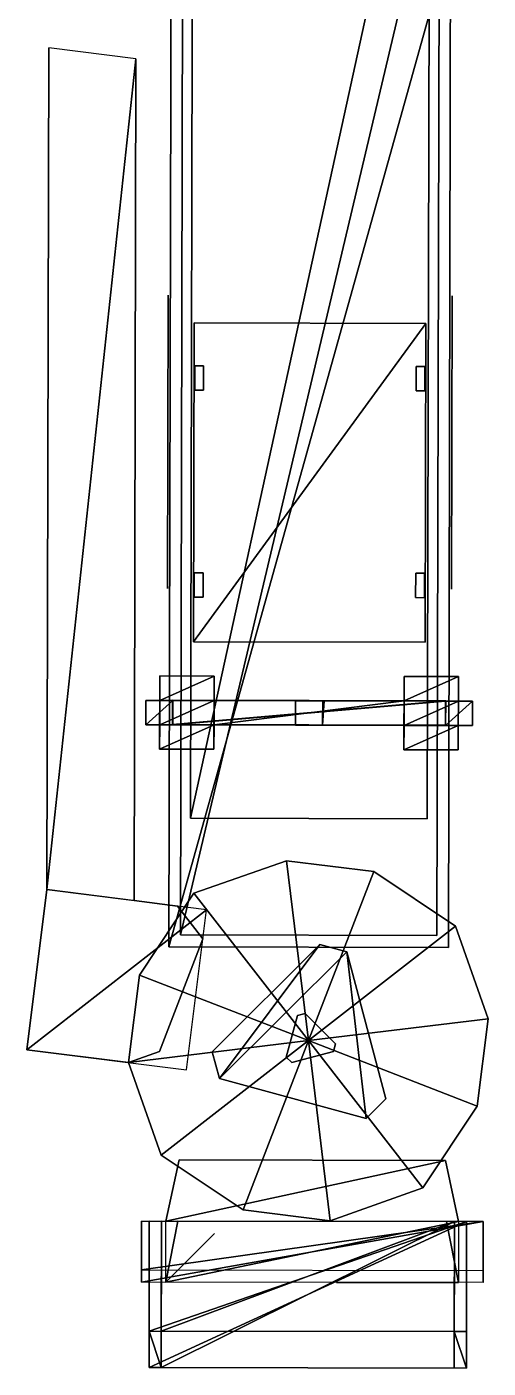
# Model space of a CAD drawing. Header units: millimetres. Extents: x -39 to 131, y -304 to 0.
# Drawn here: x -29.82 to -26.04, y -239.48 to -228.5 of the extents above; entities that cross this region are included whole.
import ezdxf

# ---------------------------------------------------------------- set-up
doc = ezdxf.new("R2010")
doc.units = ezdxf.units.MM
for name, color, linetype in [('MESH100', 7, 'Continuous'), ('MESH101', 7, 'Continuous'), ('MESH102', 7, 'Continuous'), ('MESH149', 7, 'Continuous'), ('MESH150', 7, 'Continuous'), ('MESH177', 7, 'Continuous'), ('MESH178', 7, 'Continuous'), ('MESH21', 7, 'Continuous'), ('MESH22', 7, 'Continuous'), ('MESH243', 7, 'Continuous'), ('MESH244', 7, 'Continuous'), ('MESH245', 7, 'Continuous'), ('MESH246', 7, 'Continuous'), ('MESH247', 7, 'Continuous'), ('MESH248', 7, 'Continuous'), ('MESH388', 7, 'Continuous'), ('MESH389', 7, 'Continuous'), ('MESH390', 7, 'Continuous'), ('MESH391', 7, 'Continuous'), ('MESH392', 7, 'Continuous'), ('MESH393', 7, 'Continuous'), ('MESH394', 7, 'Continuous'), ('MESH395', 7, 'Continuous'), ('MESH396', 7, 'Continuous'), ('MESH447', 7, 'Continuous'), ('MESH448', 7, 'Continuous'), ('MESH515', 7, 'Continuous'), ('MESH516', 7, 'Continuous'), ('MESH517', 7, 'Continuous'), ('MESH518', 7, 'Continuous'), ('MESH519', 7, 'Continuous'), ('MESH520', 7, 'Continuous'), ('MESH97', 7, 'Continuous'), ('MESH98', 7, 'Continuous'), ('MESH99', 7, 'Continuous'), ('TUNNEL2119', 7, 'Continuous'), ('TUNNEL3131', 7, 'Continuous')]:
    doc.layers.add(name, color=color, linetype=linetype)

msp = doc.modelspace()

# ---------------------------------------------------------------- meshes
at = {"layer": 'MESH100'}
mesh = msp.add_polyface(dxfattribs=at)
corners = [(-26.286, -238.277, 5.432), (-26.286, -238.777, 5.432), (-28.686, -238.773, 5.432), (-28.686, -238.273, 5.432)]
mesh.append_faces([[corners[k] for k in face] for face in [(0, 1, 2), (0, 2, 3)]])
at = {"layer": 'MESH101'}
mesh = msp.add_polyface(dxfattribs=at)
corners = [(-26.086, -238.277, 5.632), (-26.086, -238.277, 3.132), (-28.886, -238.273, 3.132), (-26.086, -238.277, 5.632), (-26.086, -238.777, 3.132), (-26.086, -238.277, 3.132), (-26.086, -238.777, 5.632), (-26.086, -238.277, 3.132), (-26.086, -238.777, 3.132), (-28.886, -238.773, 3.132), (-28.886, -238.273, 3.132), (-28.886, -238.273, 3.132), (-28.886, -238.773, 3.132), (-28.886, -238.773, 5.632), (-28.886, -238.273, 5.632), (-28.886, -238.273, 5.632), (-26.086, -238.277, 5.632), (-28.886, -238.273, 5.632), (-28.886, -238.673, 5.632), (-26.086, -238.677, 5.632)]
mesh.append_faces([[corners[k] for k in face] for face in [(0, 1, 2), (3, 4, 5), (3, 6, 4), (7, 8, 9), (7, 9, 10), (11, 12, 13), (11, 13, 14), (0, 2, 15), (16, 17, 18), (16, 18, 19)]])
at = {"layer": 'MESH102'}
mesh = msp.add_polyface(dxfattribs=at)
corners = [(-26.286, -238.277, 5.532), (-26.395, -237.777, 5.532), (-28.686, -238.273, 5.532), (-26.395, -237.777, 5.532), (-26.286, -238.277, 5.532), (-26.286, -238.277, 3.232), (-26.395, -237.777, 3.232), (-26.286, -238.277, 3.232), (-28.686, -238.273, 3.232), (-26.395, -237.777, 3.232), (-28.575, -237.773, 3.232), (-28.575, -237.773, 3.232), (-28.686, -238.273, 3.232), (-28.686, -238.273, 5.532), (-28.575, -237.773, 5.532), (-28.575, -237.773, 5.532)]
mesh.append_faces([[corners[k] for k in face] for face in [(0, 1, 2), (3, 4, 5), (3, 5, 6), (7, 8, 9), (9, 8, 10), (11, 12, 13), (11, 13, 14), (1, 15, 2)]])
at = {"layer": 'MESH149'}
mesh = msp.add_polyface(dxfattribs=at)
corners = [(-27.295, -236.823, 5.945), (-27.312, -236.885, 5.945), (-27.295, -236.823, 5.703), (-27.312, -236.885, 5.703), (-27.312, -236.885, 5.945), (-27.652, -236.976, 5.945), (-27.312, -236.885, 5.703), (-27.652, -236.976, 5.703), (-27.698, -236.93, 5.703), (-27.652, -236.976, 5.703), (-27.652, -236.976, 5.945), (-27.698, -236.93, 5.945), (-27.606, -236.59, 5.703), (-27.698, -236.93, 5.703), (-27.698, -236.93, 5.945), (-27.606, -236.59, 5.945), (-27.543, -236.573, 5.945), (-27.606, -236.59, 5.703), (-27.606, -236.59, 5.945), (-27.543, -236.573, 5.703), (-27.543, -236.573, 5.945), (-27.295, -236.823, 5.703), (-27.543, -236.573, 5.703), (-27.295, -236.823, 5.945)]
mesh.append_faces([[corners[k] for k in face] for face in [(0, 1, 2), (2, 1, 3), (4, 5, 6), (5, 7, 6), (8, 9, 10), (8, 10, 11), (12, 13, 14), (12, 14, 15), (16, 17, 18), (16, 19, 17), (20, 21, 22), (20, 23, 21)]])
at = {"layer": 'MESH150'}
mesh = msp.add_polyface(dxfattribs=at)
corners = [(-26.883, -237.272, 5.933), (-27.203, -236.069, 5.933), (-27.045, -237.432, 5.933), (-27.203, -236.069, 6.683), (-26.883, -237.272, 5.933), (-27.203, -236.069, 5.933), (-26.883, -237.272, 6.683), (-26.883, -237.272, 6.683), (-27.203, -236.069, 6.683), (-27.045, -237.432, 6.683), (-27.045, -237.432, 6.683), (-27.203, -236.069, 6.683), (-28.246, -237.107, 6.683), (-27.203, -236.069, 6.683), (-27.423, -236.009, 6.683), (-28.246, -237.107, 6.683), (-27.203, -236.069, 6.683), (-27.423, -236.009, 5.933), (-27.423, -236.009, 6.683), (-27.203, -236.069, 5.933), (-27.203, -236.069, 5.933), (-27.423, -236.009, 5.933), (-28.246, -237.107, 5.933), (-27.423, -236.009, 5.933), (-28.305, -236.887, 5.933), (-28.246, -237.107, 5.933), (-27.423, -236.009, 6.683), (-27.423, -236.009, 5.933), (-28.305, -236.887, 5.933), (-28.305, -236.887, 6.683), (-28.305, -236.887, 5.933), (-28.246, -237.107, 6.683), (-28.305, -236.887, 6.683), (-28.246, -237.107, 5.933), (-28.246, -237.107, 6.683), (-28.246, -237.107, 5.933), (-27.045, -237.432, 5.933), (-27.045, -237.432, 5.933), (-27.203, -236.069, 5.933), (-27.045, -237.432, 6.683), (-27.045, -237.432, 6.683), (-27.045, -237.432, 5.933), (-26.883, -237.272, 5.933), (-26.883, -237.272, 6.683), (-27.423, -236.009, 6.683), (-28.305, -236.887, 6.683)]
mesh.append_faces([[corners[k] for k in face] for face in [(0, 1, 2), (3, 4, 5), (3, 6, 4), (7, 8, 9), (10, 11, 12), (13, 14, 15), (16, 17, 18), (16, 19, 17), (20, 21, 22), (23, 24, 25), (26, 27, 28), (26, 28, 29), (30, 31, 32), (30, 33, 31), (34, 35, 36), (37, 38, 25), (39, 34, 36), (40, 41, 42), (40, 42, 43), (44, 45, 12)]])
at = {"layer": 'MESH177'}
mesh = msp.add_polyface(dxfattribs=at)
corners = [(-26.223, -239.477, 5.432), (-26.323, -239.177, 3.232), (-26.223, -239.177, 3.232), (-26.323, -239.477, 5.432), (-26.321, -238.277, 3.332), (-26.323, -239.177, 3.232), (-26.323, -239.477, 5.432), (-26.321, -238.277, 3.332), (-28.723, -239.173, 3.232), (-26.323, -239.177, 3.232), (-28.721, -238.273, 3.332), (-28.721, -238.273, 3.332), (-28.723, -239.473, 5.432), (-28.723, -239.173, 3.232), (-28.721, -238.273, 5.532), (-28.723, -239.473, 5.432), (-28.721, -238.273, 3.332), (-26.321, -238.277, 5.532), (-28.723, -239.473, 5.432), (-28.721, -238.273, 5.532), (-26.323, -239.477, 5.432), (-26.321, -238.277, 3.332), (-26.323, -239.477, 5.432), (-26.321, -238.277, 5.532), (-28.723, -239.473, 5.432), (-28.823, -239.173, 3.232), (-28.723, -239.173, 3.232), (-28.823, -239.473, 5.432), (-28.823, -239.173, 3.232), (-28.723, -239.473, 5.432)]
mesh.append_faces([[corners[k] for k in face] for face in [(0, 1, 2), (3, 1, 0), (4, 5, 6), (7, 8, 9), (7, 10, 8), (11, 12, 13), (14, 15, 16), (17, 18, 19), (17, 20, 18), (21, 22, 23), (24, 25, 26), (27, 28, 29)]])
at = {"layer": 'MESH178'}
mesh = msp.add_polyface(dxfattribs=at)
corners = [(-28.823, -239.473, 5.532), (-26.223, -239.477, 5.432), (-26.223, -239.477, 5.532), (-28.823, -239.473, 5.532), (-28.823, -239.473, 5.432), (-26.223, -239.477, 5.432), (-26.221, -238.277, 5.632), (-28.823, -239.473, 5.532), (-26.223, -239.477, 5.532), (-28.821, -238.273, 5.632), (-28.821, -238.273, 5.632), (-28.821, -238.273, 3.232), (-28.823, -239.473, 5.532), (-28.821, -238.273, 3.232), (-28.823, -239.173, 3.132), (-28.823, -239.473, 5.532), (-26.221, -238.277, 3.232), (-28.823, -239.173, 3.132), (-28.821, -238.273, 3.232), (-26.221, -238.277, 3.232), (-26.223, -239.177, 3.132), (-28.823, -239.173, 3.132), (-26.221, -238.277, 3.232), (-26.223, -239.477, 5.532), (-26.223, -239.177, 3.132), (-26.221, -238.277, 5.632), (-26.223, -239.477, 5.532), (-26.221, -238.277, 3.232), (-28.823, -239.173, 3.232), (-28.823, -239.173, 3.132), (-26.223, -239.177, 3.132), (-26.223, -239.177, 3.232)]
mesh.append_faces([[corners[k] for k in face] for face in [(0, 1, 2), (3, 4, 5), (6, 7, 8), (6, 9, 7), (10, 11, 12), (13, 14, 15), (16, 17, 18), (19, 20, 21), (22, 23, 24), (25, 26, 27), (28, 29, 30), (28, 30, 31)]])
at = {"layer": 'MESH21'}
mesh = msp.add_polyface(dxfattribs=at)
corners = [(-26.34, -230.699, 5.149), (-26.345, -233.099, 5.149), (-26.345, -233.099, 3.666), (-26.34, -230.699, 3.666)]
mesh.append_faces([[corners[k] for k in face] for face in [(0, 1, 2), (0, 2, 3)]])
at = {"layer": 'MESH22'}
mesh = msp.add_polyface(dxfattribs=at)
corners = [(-28.667, -230.694, 3.666), (-28.673, -233.094, 5.149), (-28.667, -230.694, 5.149), (-28.673, -233.094, 3.666)]
mesh.append_faces([[corners[k] for k in face] for face in [(0, 1, 2), (0, 3, 1)]])
at = {"layer": 'MESH243'}
mesh = msp.add_polyface(dxfattribs=at)
corners = [(-26.044, -236.618, 3.132), (-27.517, -236.796, 3.132), (-26.312, -235.858, 3.132), (-26.133, -237.332, 3.132), (-26.044, -236.618, 5.7), (-26.133, -237.332, 3.132), (-26.044, -236.618, 3.132), (-26.133, -237.332, 5.7), (-26.044, -236.618, 5.7), (-27.517, -236.796, 5.7), (-26.133, -237.332, 5.7), (-26.312, -235.858, 5.7), (-26.312, -235.858, 5.7), (-26.044, -236.618, 5.7), (-26.044, -236.618, 3.132), (-26.312, -235.858, 3.132), (-26.312, -235.858, 5.7), (-26.312, -235.858, 3.132), (-26.982, -235.412, 3.132), (-26.982, -235.412, 3.132), (-27.696, -235.323, 3.132), (-28.455, -235.59, 3.132), (-28.902, -236.26, 3.132), (-28.991, -236.975, 3.132), (-28.723, -237.734, 3.132), (-28.053, -238.18, 3.132), (-27.339, -238.27, 3.132), (-28.053, -238.18, 5.7), (-28.053, -238.18, 3.132), (-27.339, -238.27, 3.132), (-28.723, -237.734, 5.7), (-28.053, -238.18, 3.132), (-28.053, -238.18, 5.7), (-28.723, -237.734, 3.132), (-28.991, -236.975, 3.132), (-28.723, -237.734, 3.132), (-28.723, -237.734, 5.7), (-28.991, -236.975, 3.132), (-28.723, -237.734, 5.7), (-28.991, -236.975, 5.7), (-28.991, -236.975, 5.7), (-28.723, -237.734, 5.7), (-28.902, -236.26, 5.7), (-28.455, -235.59, 5.7), (-27.696, -235.323, 5.7), (-26.982, -235.412, 5.7), (-26.982, -235.412, 5.7), (-27.696, -235.323, 3.132), (-27.696, -235.323, 5.7), (-26.982, -235.412, 3.132), (-26.982, -235.412, 5.7), (-27.696, -235.323, 5.7), (-27.696, -235.323, 3.132), (-28.455, -235.59, 3.132), (-28.455, -235.59, 5.7), (-28.455, -235.59, 5.432), (-28.902, -236.26, 5.7), (-28.455, -235.59, 5.7), (-28.902, -236.26, 5.432), (-27.517, -236.796, 5.432), (-28.902, -236.26, 5.432), (-28.455, -235.59, 5.432), (-28.991, -236.975, 5.432), (-28.902, -236.26, 5.432), (-28.991, -236.975, 5.432), (-28.991, -236.975, 5.7), (-28.902, -236.26, 5.7), (-28.053, -238.18, 5.7), (-27.339, -238.27, 5.7), (-26.58, -238.002, 5.7), (-26.133, -237.332, 5.7), (-26.58, -238.002, 5.7), (-26.58, -238.002, 3.132), (-27.339, -238.27, 5.7), (-26.58, -238.002, 3.132), (-26.58, -238.002, 5.7), (-27.339, -238.27, 3.132), (-27.339, -238.27, 5.7), (-26.58, -238.002, 3.132), (-26.133, -237.332, 3.132)]
mesh.append_faces([[corners[k] for k in face] for face in [(0, 1, 2), (0, 3, 1), (4, 5, 6), (4, 7, 5), (8, 9, 10), (8, 11, 9), (12, 13, 14), (12, 14, 15), (16, 17, 18), (2, 1, 19), (19, 1, 20), (1, 21, 20), (1, 22, 21), (1, 23, 22), (1, 24, 23), (1, 25, 24), (26, 25, 1), (27, 28, 29), (30, 31, 32), (30, 33, 31), (34, 35, 36), (37, 38, 39), (9, 40, 41), (9, 42, 40), (9, 43, 42), (9, 44, 43), (45, 44, 9), (46, 47, 48), (46, 49, 47), (16, 18, 50), (11, 45, 9), (51, 52, 53), (51, 53, 54), (55, 56, 57), (55, 58, 56), (59, 60, 61), (59, 62, 60), (63, 64, 65), (63, 65, 66), (9, 41, 67), (68, 9, 67), (69, 9, 68), (10, 9, 69), (70, 71, 72), (73, 74, 75), (73, 76, 74), (27, 29, 77), (78, 26, 1), (3, 78, 1), (70, 72, 79)]])
at = {"layer": 'MESH244'}
mesh = msp.add_polyface(dxfattribs=at)
corners = [(-28.946, -235.65, 4.132), (-28.589, -235.695, 3.132), (-28.589, -235.695, 4.132), (-28.946, -235.65, 3.132), (-28.931, -228.758, 1.532), (-28.946, -235.65, 3.132), (-28.946, -235.65, 4.132), (-28.931, -228.758, 0.532), (-28.589, -235.695, 4.132), (-28.946, -235.65, 3.132), (-28.946, -235.65, 4.132), (-28.589, -235.695, 3.132)]
mesh.append_faces([[corners[k] for k in face] for face in [(0, 1, 2), (0, 3, 1), (4, 5, 6), (7, 5, 4), (8, 9, 10), (8, 11, 9)]])
at = {"layer": 'MESH245'}
mesh = msp.add_polyface(dxfattribs=at)
corners = [(-29.825, -236.87, 4.132), (-28.991, -236.975, 3.132), (-28.991, -236.975, 4.132), (-29.825, -236.87, 3.132), (-29.661, -235.56, 3.132), (-29.825, -236.87, 3.132), (-29.825, -236.87, 4.132), (-29.661, -235.56, 4.132), (-29.825, -236.87, 3.132), (-29.661, -235.56, 3.132), (-29.825, -236.87, 4.132), (-29.661, -235.56, 4.132), (-29.645, -228.669, 1.532), (-29.661, -235.56, 4.132), (-29.661, -235.56, 3.132), (-29.645, -228.669, 0.532), (-28.991, -236.975, 4.132), (-29.825, -236.87, 3.132), (-29.825, -236.87, 4.132), (-28.991, -236.975, 3.132)]
mesh.append_faces([[corners[k] for k in face] for face in [(0, 1, 2), (0, 3, 1), (4, 5, 6), (7, 8, 9), (7, 10, 8), (4, 6, 11), (12, 13, 14), (12, 14, 15), (16, 17, 18), (16, 19, 17)]])
at = {"layer": 'MESH246'}
mesh = msp.add_polyface(dxfattribs=at)
corners = [(-28.931, -228.758, 0.632), (-29.661, -235.56, 3.232), (-28.946, -235.65, 3.232), (-28.931, -228.758, 0.632), (-29.645, -228.669, 0.632), (-29.661, -235.56, 3.232)]
mesh.append_faces([[corners[k] for k in face] for face in [(0, 1, 2), (3, 4, 5)]])
at = {"layer": 'MESH247'}
mesh = msp.add_polyface(dxfattribs=at)
corners = [(-28.589, -235.695, 3.132), (-28.381, -235.962, 5.432), (-28.589, -235.695, 5.432), (-28.381, -235.962, 3.132), (-28.381, -235.962, 3.132), (-28.738, -236.885, 5.432), (-28.381, -235.962, 5.432), (-28.738, -236.885, 3.132), (-28.738, -236.885, 5.432), (-28.738, -236.885, 3.132), (-28.991, -236.975, 3.132), (-28.738, -236.885, 5.432), (-28.991, -236.975, 3.132), (-28.991, -236.975, 5.432)]
mesh.append_faces([[corners[k] for k in face] for face in [(0, 1, 2), (0, 3, 1), (4, 5, 6), (4, 7, 5), (8, 9, 10), (11, 12, 13)]])
at = {"layer": 'MESH248'}
mesh = msp.add_polyface(dxfattribs=at)
corners = [(-28.351, -235.724, 3.232), (-29.825, -236.87, 3.232), (-28.515, -237.034, 3.232), (-29.661, -235.56, 3.232)]
mesh.append_faces([[corners[k] for k in face] for face in [(0, 1, 2), (0, 3, 1)]])
at = {"layer": 'MESH388'}
mesh = msp.add_polyface(dxfattribs=at)
corners = [(-28.629, -234.011, 8.581), (-28.85, -234.21, 8.581), (-28.629, -234.21, 8.581), (-28.85, -234.011, 8.581), (-28.629, -234.011, 8.581), (-28.85, -234.011, 8.255), (-28.85, -234.011, 8.581), (-28.629, -234.011, 8.255), (-28.629, -234.011, 8.581), (-28.629, -234.21, 8.255), (-28.629, -234.011, 8.255), (-28.629, -234.21, 8.581), (-28.85, -234.21, 8.581), (-28.629, -234.21, 8.255), (-28.629, -234.21, 8.581), (-28.85, -234.21, 8.255), (-28.85, -234.011, 8.255), (-28.85, -234.21, 8.255), (-28.85, -234.21, 8.581), (-28.85, -234.011, 0.182), (-28.85, -234.21, 0.182), (-28.629, -234.011, 0.182), (-28.85, -234.21, 0.182), (-28.85, -234.011, 0.182), (-28.629, -234.21, 0.182), (-26.393, -234.016, 0.182), (-26.394, -234.215, 0.182), (-26.172, -234.017, 0.182), (-26.173, -234.216, 0.182), (-26.172, -234.017, 8.255), (-26.173, -234.216, 0.182), (-26.172, -234.017, 0.182), (-26.173, -234.216, 8.255), (-26.172, -234.017, 8.581), (-26.173, -234.216, 8.581), (-26.172, -234.017, 8.581), (-26.394, -234.215, 8.581), (-26.173, -234.216, 8.581), (-26.393, -234.016, 8.581), (-26.172, -234.017, 8.581), (-26.393, -234.016, 8.255), (-26.393, -234.016, 8.581), (-26.172, -234.017, 8.255), (-26.393, -234.016, 0.182), (-26.172, -234.017, 0.182), (-26.393, -234.016, 8.255), (-26.394, -234.215, 8.581), (-26.393, -234.016, 8.581), (-26.394, -234.215, 8.255), (-26.393, -234.016, 0.582), (-26.394, -234.215, 0.582), (-26.393, -234.016, 0.582), (-28.629, -234.21, 0.582), (-26.394, -234.215, 0.582), (-28.629, -234.011, 0.582), (-26.393, -234.016, 0.582), (-28.629, -234.011, 0.182), (-28.629, -234.011, 0.582), (-26.393, -234.016, 0.182), (-28.629, -234.21, 0.582), (-28.629, -234.011, 0.582), (-28.629, -234.21, 0.582), (-26.394, -234.215, 0.182), (-26.394, -234.215, 0.582), (-28.629, -234.21, 0.182), (-26.394, -234.215, 8.581), (-26.394, -234.215, 8.255), (-26.173, -234.216, 8.255), (-26.173, -234.216, 0.182), (-26.394, -234.215, 0.182), (-26.173, -234.216, 8.581), (-28.85, -234.21, 0.182), (-28.629, -234.21, 0.182), (-28.629, -234.011, 0.182), (-28.85, -234.011, 0.182), (-28.85, -234.011, 8.581)]
mesh.append_faces([[corners[k] for k in face] for face in [(0, 1, 2), (0, 3, 1), (4, 5, 6), (4, 7, 5), (8, 9, 10), (8, 11, 9), (12, 13, 14), (12, 15, 13), (16, 17, 18), (19, 17, 16), (19, 20, 17), (21, 22, 23), (21, 24, 22), (25, 24, 21), (25, 26, 24), (27, 26, 25), (27, 28, 26), (29, 30, 31), (29, 32, 30), (33, 32, 29), (33, 34, 32), (35, 36, 37), (35, 38, 36), (39, 40, 41), (39, 42, 40), (42, 43, 40), (42, 44, 43), (45, 46, 47), (45, 48, 46), (49, 48, 45), (49, 50, 48), (51, 52, 53), (51, 54, 52), (55, 56, 57), (55, 58, 56), (10, 59, 60), (10, 9, 59), (61, 62, 63), (61, 64, 62), (65, 66, 67), (66, 68, 67), (66, 69, 68), (65, 67, 70), (15, 71, 72), (15, 72, 13), (7, 73, 74), (7, 74, 5), (16, 18, 75)]])
at = {"layer": 'MESH389'}
mesh = msp.add_polyface(dxfattribs=at)
corners = [(-28.289, -233.811, -0.418), (-28.29, -234.012, -0.618), (-28.735, -234.011, -0.618), (-28.289, -233.811, -0.418), (-28.735, -234.011, -0.618), (-28.734, -233.81, -0.418), (-28.289, -233.811, -0.218), (-28.289, -233.811, -0.418), (-28.734, -233.81, -0.418), (-28.734, -233.81, -0.218), (-28.289, -233.811, -0.218), (-28.734, -233.81, -0.218), (-28.735, -234.011, -0.018), (-28.289, -233.811, -0.218), (-28.735, -234.011, -0.018), (-28.29, -234.012, -0.018), (-28.29, -234.012, -0.018), (-28.735, -234.011, -0.018), (-28.735, -234.21, -0.018), (-28.29, -234.211, -0.018), (-28.29, -234.211, -0.018), (-28.735, -234.21, -0.018), (-28.736, -234.41, -0.218), (-28.29, -234.211, -0.018), (-28.736, -234.41, -0.218), (-28.291, -234.411, -0.218), (-28.736, -234.41, -0.218), (-28.291, -234.411, -0.418), (-28.291, -234.411, -0.218), (-28.736, -234.41, -0.418), (-28.29, -234.211, -0.618), (-28.291, -234.411, -0.418), (-28.736, -234.41, -0.418), (-28.29, -234.211, -0.618), (-28.736, -234.41, -0.418), (-28.735, -234.21, -0.618)]
mesh.append_faces([[corners[k] for k in face] for face in [(0, 1, 2), (3, 4, 5), (6, 7, 8), (6, 8, 9), (10, 11, 12), (13, 14, 15), (16, 17, 18), (16, 18, 19), (20, 21, 22), (23, 24, 25), (26, 27, 28), (26, 29, 27), (30, 31, 32), (33, 34, 35)]])
at = {"layer": 'MESH390'}
mesh = msp.add_polyface(dxfattribs=at)
corners = [(-26.288, -233.816, -0.418), (-26.288, -234.016, -0.618), (-26.733, -234.015, -0.618), (-26.288, -233.816, -0.418), (-26.733, -234.015, -0.618), (-26.732, -233.815, -0.418), (-26.288, -233.816, -0.218), (-26.288, -233.816, -0.418), (-26.732, -233.815, -0.418), (-26.732, -233.815, -0.218), (-26.288, -233.816, -0.218), (-26.732, -233.815, -0.218), (-26.733, -234.015, -0.018), (-26.288, -233.816, -0.218), (-26.733, -234.015, -0.018), (-26.288, -234.016, -0.018), (-26.288, -234.016, -0.018), (-26.733, -234.015, -0.018), (-26.733, -234.215, -0.018), (-26.289, -234.216, -0.018), (-26.289, -234.216, -0.018), (-26.733, -234.215, -0.018), (-26.734, -234.415, -0.218), (-26.289, -234.216, -0.018), (-26.734, -234.415, -0.218), (-26.289, -234.416, -0.218), (-26.734, -234.415, -0.218), (-26.289, -234.416, -0.418), (-26.289, -234.416, -0.218), (-26.734, -234.415, -0.418), (-26.289, -234.216, -0.618), (-26.289, -234.416, -0.418), (-26.734, -234.415, -0.418), (-26.289, -234.216, -0.618), (-26.734, -234.415, -0.418), (-26.733, -234.215, -0.618)]
mesh.append_faces([[corners[k] for k in face] for face in [(0, 1, 2), (3, 4, 5), (6, 7, 8), (6, 8, 9), (10, 11, 12), (13, 14, 15), (16, 17, 18), (16, 18, 19), (20, 21, 22), (23, 24, 25), (26, 27, 28), (26, 29, 27), (30, 31, 32), (33, 34, 35)]])
at = {"layer": 'MESH391'}
mesh = msp.add_polyface(dxfattribs=at)
corners = [(-27.389, -234.014, 0.182), (-27.401, -234.213, 0.182), (-27.401, -234.213, -0.218), (-27.623, -234.213, 0.182), (-27.401, -234.213, -0.218), (-27.401, -234.213, 0.182), (-27.623, -234.213, -0.218), (-27.622, -234.013, -0.218), (-27.623, -234.213, -0.218), (-27.623, -234.213, 0.182), (-27.622, -234.013, 0.182), (-27.389, -234.014, 0.182), (-27.622, -234.013, -0.218), (-27.622, -234.013, 0.182), (-27.389, -234.014, 0.182), (-27.4, -234.014, -0.218), (-27.622, -234.013, -0.218), (-27.4, -234.014, -0.218), (-27.389, -234.014, 0.182), (-27.401, -234.213, -0.218)]
mesh.append_faces([[corners[k] for k in face] for face in [(0, 1, 2), (3, 4, 5), (3, 6, 4), (7, 8, 9), (7, 9, 10), (11, 12, 13), (14, 15, 16), (17, 18, 19)]])
at = {"layer": 'MESH392'}
mesh = msp.add_polyface(dxfattribs=at)
corners = [(-26.733, -234.015, -0.418), (-26.733, -234.215, -0.418), (-28.29, -234.211, -0.418), (-28.29, -234.211, -0.218), (-28.29, -234.211, -0.418), (-26.733, -234.215, -0.418), (-26.733, -234.215, -0.218), (-26.733, -234.015, -0.218), (-28.29, -234.211, -0.218), (-26.733, -234.215, -0.218), (-28.29, -234.012, -0.218), (-26.733, -234.015, -0.218), (-28.29, -234.012, -0.418), (-28.29, -234.012, -0.218), (-26.733, -234.015, -0.418), (-28.29, -234.012, -0.418)]
mesh.append_faces([[corners[k] for k in face] for face in [(0, 1, 2), (3, 4, 5), (3, 5, 6), (7, 8, 9), (7, 10, 8), (11, 12, 13), (11, 14, 12), (0, 2, 15)]])
at = {"layer": 'MESH393'}
mesh = msp.add_polyface(dxfattribs=at)
corners = [(-28.734, -233.81, -0.618), (-28.736, -234.41, -0.018), (-28.734, -233.81, -0.018), (-28.736, -234.41, -0.618)]
mesh.append_faces([[corners[k] for k in face] for face in [(0, 1, 2), (0, 3, 1)]])
at = {"layer": 'MESH394'}
mesh = msp.add_polyface(dxfattribs=at)
corners = [(-26.732, -233.815, -0.618), (-26.734, -234.415, -0.018), (-26.732, -233.815, -0.018), (-26.734, -234.415, -0.618)]
mesh.append_faces([[corners[k] for k in face] for face in [(0, 1, 2), (0, 3, 1)]])
at = {"layer": 'MESH395'}
mesh = msp.add_polyface(dxfattribs=at)
corners = [(-28.289, -233.811, -0.018), (-28.291, -234.411, -0.018), (-28.291, -234.411, -0.618), (-28.289, -233.811, -0.618)]
mesh.append_faces([[corners[k] for k in face] for face in [(0, 1, 2), (0, 2, 3)]])
at = {"layer": 'MESH396'}
mesh = msp.add_polyface(dxfattribs=at)
corners = [(-26.288, -233.816, -0.018), (-26.289, -234.416, -0.018), (-26.289, -234.416, -0.618), (-26.288, -233.816, -0.618)]
mesh.append_faces([[corners[k] for k in face] for face in [(0, 1, 2), (0, 2, 3)]])
at = {"layer": 'MESH447'}
mesh = msp.add_polyface(dxfattribs=at)
corners = [(-26.392, -234.015, 5.653), (-26.393, -234.214, 5.653), (-28.631, -234.209, 5.653), (-28.631, -234.209, 6.053), (-28.631, -234.209, 5.653), (-26.393, -234.214, 5.653), (-26.393, -234.214, 6.053), (-26.392, -234.015, 6.053), (-28.631, -234.209, 6.053), (-26.393, -234.214, 6.053), (-28.63, -234.01, 6.053), (-26.392, -234.015, 6.053), (-28.63, -234.01, 5.653), (-28.63, -234.01, 6.053), (-26.392, -234.015, 5.653), (-28.63, -234.01, 5.653)]
mesh.append_faces([[corners[k] for k in face] for face in [(0, 1, 2), (3, 4, 5), (3, 5, 6), (7, 8, 9), (7, 10, 8), (11, 12, 13), (11, 14, 12), (0, 2, 15)]])
at = {"layer": 'MESH448'}
mesh = msp.add_polyface(dxfattribs=at)
corners = [(-26.392, -234.015, 3.202), (-28.631, -234.209, 3.202), (-26.393, -234.214, 3.202), (-28.63, -234.01, 3.202), (-26.392, -234.015, 3.202), (-28.63, -234.01, 2.802), (-28.63, -234.01, 3.202), (-26.392, -234.015, 2.802), (-26.392, -234.015, 2.802), (-28.631, -234.209, 2.802), (-28.63, -234.01, 2.802), (-26.393, -234.214, 2.802), (-28.631, -234.209, 3.202), (-28.631, -234.209, 2.802), (-26.393, -234.214, 2.802), (-26.393, -234.214, 3.202)]
mesh.append_faces([[corners[k] for k in face] for face in [(0, 1, 2), (0, 3, 1), (4, 5, 6), (4, 7, 5), (8, 9, 10), (8, 11, 9), (12, 13, 14), (12, 14, 15)]])
at = {"layer": 'MESH515'}
mesh = msp.add_polyface(dxfattribs=at)
corners = [(-26.352, -227.771, 3.196), (-26.37, -236.034, 3.196), (-28.661, -236.029, 3.196), (-26.352, -227.771, 5.653), (-26.37, -236.034, 3.196), (-26.352, -227.771, 3.196), (-26.37, -236.034, 5.653), (-26.352, -227.771, 5.653), (-28.661, -236.029, 5.653), (-26.37, -236.034, 5.653), (-28.642, -227.766, 5.653), (-26.352, -227.771, 5.653), (-28.642, -227.766, 3.196), (-28.642, -227.766, 5.653), (-26.352, -227.771, 3.196), (-28.642, -227.766, 3.196), (-28.642, -227.766, 3.196), (-28.661, -236.029, 3.196), (-28.661, -236.029, 5.653), (-28.642, -227.766, 5.653)]
mesh.append_faces([[corners[k] for k in face] for face in [(0, 1, 2), (3, 4, 5), (3, 6, 4), (7, 8, 9), (7, 10, 8), (11, 12, 13), (11, 14, 12), (0, 2, 15), (16, 17, 18), (16, 18, 19)]])
at = {"layer": 'MESH516'}
mesh = msp.add_polyface(dxfattribs=at)
corners = [(-26.562, -231.276, 3.213), (-26.563, -231.476, 3.213), (-26.563, -231.476, 3.019), (-26.635, -231.476, 3.213), (-26.563, -231.476, 3.019), (-26.563, -231.476, 3.213), (-26.635, -231.476, 3.019), (-26.634, -231.276, 3.019), (-26.635, -231.476, 3.019), (-26.635, -231.476, 3.213), (-26.634, -231.276, 3.213), (-26.562, -231.276, 3.213), (-26.634, -231.276, 3.019), (-26.634, -231.276, 3.213), (-26.562, -231.276, 3.019), (-26.562, -231.276, 3.019)]
mesh.append_faces([[corners[k] for k in face] for face in [(0, 1, 2), (3, 4, 5), (3, 6, 4), (7, 8, 9), (7, 9, 10), (11, 12, 13), (11, 14, 12), (0, 2, 15)]])
at = {"layer": 'MESH517'}
mesh = msp.add_polyface(dxfattribs=at)
corners = [(-26.566, -232.97, 3.213), (-26.566, -232.97, 3.019), (-26.638, -232.97, 3.019), (-26.566, -232.97, 3.213), (-26.566, -233.17, 3.019), (-26.566, -232.97, 3.019), (-26.566, -233.17, 3.213), (-26.639, -233.169, 3.213), (-26.566, -233.17, 3.019), (-26.566, -233.17, 3.213), (-26.639, -233.169, 3.019), (-26.638, -232.97, 3.019), (-26.639, -233.169, 3.019), (-26.639, -233.169, 3.213), (-26.638, -232.97, 3.213), (-26.638, -232.97, 3.213)]
mesh.append_faces([[corners[k] for k in face] for face in [(0, 1, 2), (3, 4, 5), (3, 6, 4), (7, 8, 9), (7, 10, 8), (11, 12, 13), (11, 13, 14), (0, 2, 15)]])
at = {"layer": 'MESH518'}
mesh = msp.add_polyface(dxfattribs=at)
corners = [(-28.38, -232.966, 3.213), (-28.38, -233.165, 3.213), (-28.38, -233.165, 3.019), (-28.452, -233.165, 3.213), (-28.38, -233.165, 3.019), (-28.38, -233.165, 3.213), (-28.452, -233.165, 3.019), (-28.452, -232.966, 3.019), (-28.452, -233.165, 3.019), (-28.452, -233.165, 3.213), (-28.452, -232.966, 3.213), (-28.38, -232.966, 3.213), (-28.452, -232.966, 3.019), (-28.452, -232.966, 3.213), (-28.38, -232.966, 3.019), (-28.38, -232.966, 3.019)]
mesh.append_faces([[corners[k] for k in face] for face in [(0, 1, 2), (3, 4, 5), (3, 6, 4), (7, 8, 9), (7, 9, 10), (11, 12, 13), (11, 14, 12), (0, 2, 15)]])
at = {"layer": 'MESH519'}
mesh = msp.add_polyface(dxfattribs=at)
corners = [(-28.376, -231.272, 3.213), (-28.376, -231.272, 3.019), (-28.448, -231.272, 3.019), (-28.376, -231.272, 3.213), (-28.376, -231.472, 3.019), (-28.376, -231.272, 3.019), (-28.376, -231.472, 3.213), (-28.449, -231.471, 3.213), (-28.376, -231.472, 3.019), (-28.376, -231.472, 3.213), (-28.449, -231.471, 3.019), (-28.448, -231.272, 3.019), (-28.449, -231.471, 3.019), (-28.449, -231.471, 3.213), (-28.448, -231.272, 3.213), (-28.448, -231.272, 3.213)]
mesh.append_faces([[corners[k] for k in face] for face in [(0, 1, 2), (3, 4, 5), (3, 6, 4), (7, 8, 9), (7, 10, 8), (11, 12, 13), (11, 13, 14), (0, 2, 15)]])
at = {"layer": 'MESH520'}
mesh = msp.add_polyface(dxfattribs=at)
corners = [(-26.554, -230.924, 3.022), (-28.458, -233.53, 3.022), (-26.56, -233.534, 3.022), (-26.554, -230.924, 3.022), (-28.452, -230.92, 3.022), (-28.458, -233.53, 3.022), (-26.554, -230.924, 3.022), (-28.452, -230.92, 2.003), (-28.452, -230.92, 3.022), (-26.554, -230.924, 2.003), (-26.554, -230.924, 3.022), (-26.56, -233.534, 2.003), (-26.554, -230.924, 2.003), (-26.56, -233.534, 3.022), (-28.458, -233.53, 3.022), (-26.56, -233.534, 2.003), (-26.56, -233.534, 3.022), (-28.458, -233.53, 2.003), (-28.452, -230.92, 2.003), (-28.458, -233.53, 2.003), (-28.458, -233.53, 3.022), (-26.554, -230.924, 2.003), (-28.458, -233.53, 2.003), (-28.452, -230.92, 2.003), (-26.56, -233.534, 2.003), (-28.452, -230.92, 3.022)]
mesh.append_faces([[corners[k] for k in face] for face in [(0, 1, 2), (3, 4, 5), (6, 7, 8), (6, 9, 7), (10, 11, 12), (10, 13, 11), (14, 15, 16), (14, 17, 15), (18, 19, 20), (21, 22, 23), (21, 24, 22), (18, 20, 25)]])
at = {"layer": 'MESH97'}
mesh = msp.add_polyface(dxfattribs=at)
corners = [(-28.586, -238.273, 5.432), (-26.386, -238.277, 3.232), (-26.386, -238.277, 5.432), (-28.586, -238.273, 3.232), (-28.586, -238.273, 5.432), (-28.686, -238.773, 3.232), (-28.586, -238.273, 3.232), (-28.686, -238.773, 5.432), (-26.386, -238.277, 3.232), (-26.286, -238.777, 5.432), (-26.386, -238.277, 5.432), (-26.286, -238.777, 3.232)]
mesh.append_faces([[corners[k] for k in face] for face in [(0, 1, 2), (0, 3, 1), (4, 5, 6), (4, 7, 5), (8, 9, 10), (8, 11, 9)]])
at = {"layer": 'MESH98'}
mesh = msp.add_polyface(dxfattribs=at)
corners = [(-28.686, -238.773, 4.132), (-28.286, -238.374, 3.232), (-28.286, -238.374, 4.132), (-28.686, -238.773, 3.232)]
mesh.append_faces([[corners[k] for k in face] for face in [(0, 1, 2), (0, 3, 1)]])
at = {"layer": 'MESH99'}
mesh = msp.add_polyface(dxfattribs=at)
corners = [(-27.286, -238.775, 4.132), (-26.286, -238.777, 3.232), (-26.286, -238.777, 4.132), (-27.286, -238.775, 3.232)]
mesh.append_faces([[corners[k] for k in face] for face in [(0, 1, 2), (0, 3, 1)]])
at = {"layer": 'TUNNEL2119'}
mesh = msp.add_polyface(dxfattribs=at)
corners = [(-26.523, -226.011, 5.522), (-28.483, -234.974, 5.522), (-26.543, -234.979, 5.522), (-28.463, -226.006, 5.522), (-28.463, -226.006, 3.335), (-28.483, -234.974, 5.522), (-28.463, -226.006, 5.522), (-28.483, -234.974, 3.335), (-26.523, -226.011, 3.335), (-28.483, -234.974, 3.335), (-28.463, -226.006, 3.335), (-26.543, -234.979, 3.335), (-26.523, -226.011, 5.522), (-26.543, -234.979, 3.335), (-26.523, -226.011, 3.335), (-26.543, -234.979, 5.522)]
mesh.append_faces([[corners[k] for k in face] for face in [(0, 1, 2), (0, 3, 1), (4, 5, 6), (4, 7, 5), (8, 9, 10), (8, 11, 9), (12, 13, 14), (12, 15, 13)]])
at = {"layer": 'TUNNEL3131'}
mesh = msp.add_polyface(dxfattribs=at)
corners = [(-26.444, -226.968, 5.579), (-28.566, -235.931, 5.579), (-26.465, -235.936, 5.579), (-28.546, -226.963, 5.579), (-26.444, -226.968, 5.579), (-28.546, -226.963, 3.26), (-28.546, -226.963, 5.579), (-26.444, -226.968, 3.26), (-26.444, -226.968, 5.579), (-26.465, -235.936, 3.26), (-26.444, -226.968, 3.26), (-26.465, -235.936, 5.579), (-26.444, -226.968, 3.26), (-26.465, -235.936, 3.26), (-28.566, -235.931, 3.26), (-28.546, -226.963, 3.26), (-28.546, -226.963, 3.26), (-28.566, -235.931, 3.26), (-28.566, -235.931, 5.579), (-28.546, -226.963, 5.579)]
mesh.append_faces([[corners[k] for k in face] for face in [(0, 1, 2), (0, 3, 1), (4, 5, 6), (4, 7, 5), (8, 9, 10), (8, 11, 9), (12, 13, 14), (12, 14, 15), (16, 17, 18), (16, 18, 19)]])

doc.saveas('drawing.dxf')
